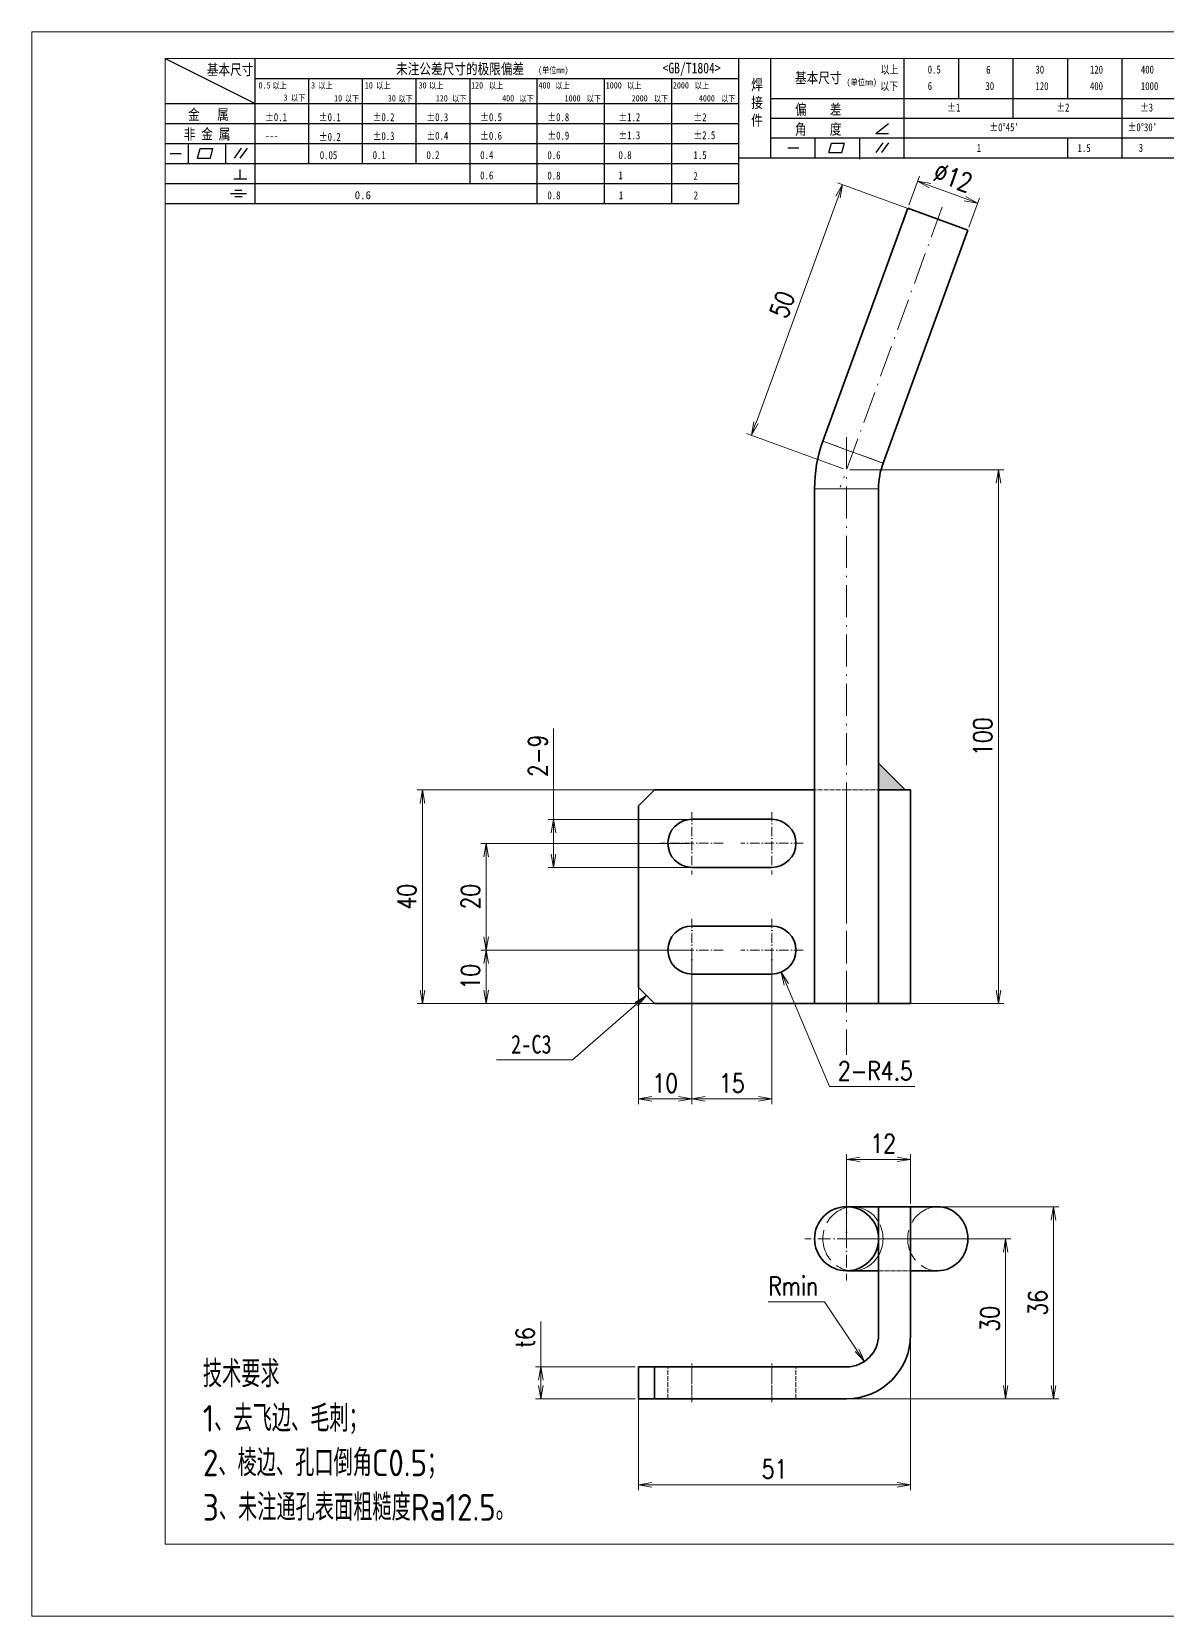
# Model space of a CAD drawing. Header units: millimetres. Extents: x -30157 to 38882, y -29543 to -7215.
# Drawn here: x -30157.1 to -29944.2, y -29542.5 to -29245.5 of the extents above; entities that cross this region are included whole.
import ezdxf
from ezdxf.enums import TextEntityAlignment as Align

# ---------------------------------------------------------------- set-up
doc = ezdxf.new("R2010")
doc.units = ezdxf.units.MM
doc.header["$LTSCALE"] = 0.5
doc.linetypes.add('DASHDOT', pattern=[18.5, 12, -3, 0.5, -3])
doc.linetypes.add('DASHED', pattern=[15, 12, -3])
for name, color, linetype, lineweight in [('图框', 7, 'Continuous', 18), ('标注线', 3, 'Continuous', 18), ('粗实线', 7, 'Continuous', 35)]:
    doc.layers.add(name, color=color, linetype=linetype, lineweight=lineweight)
doc.layers.add('图框文字', color=7, linetype='Continuous')
doc.layers.add('材质', color=7, linetype='Continuous')
doc.layers.add('打印-禁用', color=7, linetype='Continuous', lineweight=15, plot=False)
doc.styles.add('DIM', font='romans.shx', dxfattribs={"width": 0.8, "bigfont": 'bigfont.shx'})
doc.styles.add('国标', font='simfang.ttf', dxfattribs={"width": 0.8})
doc.styles.add('机械长仿宋', font='gbenor.shx', dxfattribs={"height": 1, "bigfont": 'gbcbig.shx'})
doc.dimstyles.new('DEH 1-1', dxfattribs={"dimtxt": 3.5, "dimasz": 2.5, "dimexe": 1, "dimexo": 0.625, "dimgap": 1.2, "dimtad": 1, "dimtoh": 1, "dimdsep": 46, "dimtxsty": 'DIM', "dimblk": 'OPEN', "dimcen": 0, "dimclrd": 8, "dimclre": 8, "dimclrt": 2, "dimazin": 2, "dimtfac": 0.5, "dimtmove": 0, "dimatfit": 3, "dimldrblk": 'OPEN', "dimfxl": 1, "dimtolj": 2, "dimlwd": 18, "dimlwe": 18, "dimarcsym": 0})
doc.dimstyles.new('DEH 1-1$0', dxfattribs={"dimtxt": 3.5, "dimasz": 2.5, "dimexe": 1, "dimexo": 0.625, "dimgap": 1.2, "dimtad": 1, "dimzin": 9, "dimdsep": 46, "dimtxsty": 'DIM', "dimblk": 'OPEN', "dimcen": 0, "dimclrd": 8, "dimclre": 8, "dimclrt": 2, "dimazin": 2, "dimtfac": 0.5, "dimtmove": 0, "dimatfit": 3, "dimldrblk": 'OPEN', "dimfxl": 1, "dimtolj": 2, "dimlwd": 18, "dimlwe": 18, "dimarcsym": 0})
doc.dimstyles.new('DEH 1-1$4', dxfattribs={"dimtxt": 3.5, "dimasz": 2.5, "dimexe": 1, "dimexo": 0.625, "dimgap": 1.2, "dimtad": 1, "dimtoh": 1, "dimdsep": 46, "dimtxsty": 'DIM', "dimblk": 'OPEN', "dimcen": 0, "dimclrd": 8, "dimclre": 8, "dimclrt": 2, "dimazin": 2, "dimtfac": 0.5, "dimtofl": 0, "dimtmove": 0, "dimatfit": 3, "dimldrblk": 'OPEN', "dimfxl": 1, "dimtolj": 2, "dimlwd": 18, "dimlwe": 18, "dimarcsym": 0})

# ---------------------------------------------------------------- blocks, each defined once
blk = doc.blocks.new('GZDEH零件A3图框V01版')
at = {"layer": '图框', "linetype": 'Continuous'}
for p, q in [((2882.49, -1554.46), (2882.49, -1832.96)), ((3272.49, -1554.46), (2882.49, -1554.46)), ((2882.49, -1832.96), (3272.49, -1832.96))]:
    blk.add_line(p, q, dxfattribs=at)
at = {"layer": '图框文字', "color": 9}
for p, q in [((2882.49, -1554.46), (2899.37, -1562.92)), ((2899.37, -1581.67), (2899.37, -1554.46)), ((2990.09, -1581.67), (2990.09, -1554.46)), ((2996.09, -1573.08), (2996.09, -1554.46)), ((3021.09, -1561.98), (3021.09, -1554.46)), ((3031.31, -1561.98), (3031.31, -1554.46)), ((3041.53, -1561.98), (3041.53, -1554.46)), ((3051.75, -1561.98), (3051.75, -1554.46)), ((3061.98, -1561.98), (3061.98, -1554.46)), ((2899.37, -1558.24), (2990.09, -1558.24)), ((2909.45, -1574.17), (2909.45, -1558.24)), ((2919.53, -1574.17), (2919.53, -1558.24)), ((2929.61, -1574.17), (2929.61, -1558.24)), ((2939.69, -1577.92), (2939.69, -1558.24)), ((2952.29, -1581.67), (2952.29, -1558.24)), ((2964.89, -1581.67), (2964.89, -1558.24)), ((2977.49, -1581.67), (2977.49, -1558.24)), ((2996.09, -1561.98), (3113.09, -1561.98)), ((3021.09, -1573.08), (3021.09, -1561.98)), ((3041.53, -1565.68), (3041.53, -1561.98)), ((3061.98, -1573.08), (3061.98, -1561.98)), ((2882.49, -1562.92), (2990.09, -1562.92)), ((2882.49, -1566.67), (2990.09, -1566.67)), ((2996.09, -1565.68), (3113.09, -1565.68)), ((3015.75, -1568.51), (3018.15, -1566.66)), ((2882.49, -1570.42), (2990.09, -1570.42)), ((2886.92, -1574.12), (2886.92, -1570.42)), ((2893.91, -1574.12), (2893.91, -1570.42)), ((2996.09, -1569.38), (3113.09, -1569.38)), ((3004.42, -1573.08), (3004.42, -1569.38)), ((3006.97, -1572.12), (3007.45, -1570.33)), ((3007.45, -1570.33), (3009.86, -1570.33)), ((3009.39, -1572.12), (3009.86, -1570.33)), ((3012.75, -1573.08), (3012.75, -1569.38)), ((3015.75, -1568.51), (3018.15, -1568.51)), ((3015.81, -1572.12), (3017.15, -1570.26)), ((3016.89, -1572.12), (3018.23, -1570.26)), ((3051.75, -1573.08), (3051.75, -1569.38)), ((2883.43, -1572.27), (2885.49, -1572.27)), ((2888.59, -1573.16), (2889.07, -1571.37)), ((2888.59, -1573.16), (2891, -1573.16)), ((2889.07, -1571.37), (2891.48, -1571.37)), ((2891, -1573.16), (2891.48, -1571.37)), ((2895.52, -1573.16), (2896.85, -1571.3)), ((2896.6, -1573.16), (2897.94, -1571.3)), ((2990.09, -1573.08), (3113.09, -1573.08)), ((2999.26, -1571.23), (3001.32, -1571.23)), ((3006.97, -1572.12), (3009.39, -1572.12)), ((3012.75, -1573.33), (3012.75, -1573.08)), ((2882.49, -1574.17), (2990.09, -1574.17)), ((2895.42, -1577.05), (2897.81, -1577.05)), ((2896.58, -1577.05), (2896.58, -1575.28)), ((2882.49, -1577.92), (2990.09, -1577.92)), ((2894.79, -1579.77), (2897.77, -1579.77)), ((2895.57, -1579.17), (2896.92, -1579.17)), ((2882.49, -1581.67), (2990.09, -1581.67)), ((2895.57, -1580.37), (2896.93, -1580.37))]:
    blk.add_line(p, q, dxfattribs=at)
at = {"layer": '打印-禁用', "linetype": 'Continuous'}
for p, q in [((2857.49, -1549.46), (2857.49, -1846.46)), ((3277.49, -1549.46), (2857.49, -1549.46)), ((2857.49, -1846.46), (3277.49, -1846.46))]:
    blk.add_line(p, q, dxfattribs=at)
at = {"layer": '图框文字', "color": 9, "style": '国标', "width": 0.8}
for s, height, p in [('基本尺寸', 2, (2890.33, -1557.58)), ('未注公差尺寸的极限偏差', 2, (2925.81, -1557.44)), ('<GB/T1804>', 2, (2975.78, -1557.27)), ('以上', 1.5, (3016.64, -1557.33)), ('0.5', 1.5, (3025.49, -1557.3)), ('6', 1.5, (3036.45, -1557.34)), ('30', 1.5, (3045.69, -1557.31)), ('120', 1.5, (3055.91, -1557.31)), ('400', 1.5, (3065.46, -1557.31)), ('30', 1.2, (2930.04, -1560.11)), ('基本尺寸', 2, (3000.6, -1559.1)), ('以下', 1.5, (3016.58, -1560.43)), ('6', 1.5, (3025.49, -1560.38)), ('30', 1.5, (3036.31, -1560.39)), ('120', 1.5, (3045.69, -1560.41)), ('400', 1.5, (3055.91, -1560.41)), ('1000', 1.5, (3065.46, -1560.41)), ('金   属', 2, (2886.82, -1565.98)), ('±0.1', 1.5, (2901.27, -1566.23)), ('±0.1', 1.5, (2911.35, -1566.23)), ('±0.2', 1.5, (2921.43, -1566.23)), ('±0.3', 1.5, (2931.51, -1566.23)), ('±0.5', 1.5, (2941.59, -1566.23)), ('±0.8', 1.5, (2954.19, -1566.23)), ('±1.2', 1.5, (2967.51, -1566.23)), ('±2', 1.5, (2981.58, -1566.23)), ('偏    差', 2, (3000.6, -1565.04)), ('±1', 1.5, (3029.16, -1564.42)), ('±2', 1.5, (3049.61, -1564.42)), ('±3', 1.5, (3065.3, -1564.42)), ('非 金 属', 2, (2886.02, -1569.65)), ('±0.3', 1.5, (2921.43, -1569.77)), ('±0.4', 1.5, (2931.51, -1569.71)), ('±0.6', 1.5, (2941.59, -1569.71)), ('±0.9', 1.5, (2954.19, -1569.68)), ('±1.3', 1.5, (2967.51, -1569.62)), ('±2.5', 1.5, (2981.58, -1569.61)), ('角    度', 2, (3000.6, -1568.74)), ("±0%%D45'", 1.5, (3037.06, -1568.12)), ("±0%%D30'", 1.5, (3062.98, -1568.12)), ('---', 1.5, (2901.27, -1569.65)), ('±0.2', 1.5, (2911.35, -1569.92)), ('1', 1.5, (3034.69, -1571.98)), ('1.5', 1.5, (3053.59, -1572.01)), ('3', 1.5, (3065.05, -1571.98)), ('0.1', 1.5, (2921.43, -1573.34)), ('0.2', 1.5, (2931.51, -1573.33)), ('0.4', 1.5, (2941.59, -1573.33)), ('0.6', 1.5, (2954.19, -1573.35)), ('0.8', 1.5, (2967.51, -1573.33)), ('1.5', 1.5, (2981.58, -1573.34)), ('0.6', 1.5, (2941.59, -1577.14)), ('0.8', 1.5, (2954.19, -1577.17)), ('1', 1.5, (2967.51, -1577.12)), ('2', 1.5, (2981.58, -1577.26)), ('0.8', 1.5, (2954.19, -1580.87)), ('1', 1.5, (2967.59, -1580.86)), ('2', 1.5, (2981.62, -1580.89))]:
    blk.add_text(s, height=height, dxfattribs=at).set_placement(p)
at = {"layer": '图框文字', "color": 9, "lineweight": 15, "style": '国标', "width": 0.8}
for s, p in [('(单位mm)', (2952.44, -1557.27)), ('0.5', (2900.03, -1560.11)), ('以上', (2902.64, -1560.16)), ('3', (2909.88, -1560.11)), ('以上', (2911.25, -1560.16)), ('10', (2919.96, -1560.11)), ('以上', (2922.09, -1560.16)), ('以上', (2932.02, -1560.16)), ('120', (2939.88, -1560.11)), ('以上', (2943.21, -1560.16)), ('400', (2952.52, -1560.11)), ('以上', (2955.68, -1560.16)), ('1000', (2965.12, -1560.11)), ('以上', (2969.16, -1560.16)), ('2000', (2977.72, -1560.11)), ('以上', (2981.8, -1560.16)), ('(单位mm)', (3010.27, -1559.51)), ('3', (2904.73, -1562.41)), ('以下', (2906.1, -1562.46)), ('10', (2914.19, -1562.54)), ('以下', (2916.18, -1562.59)), ('30', (2924.27, -1562.54)), ('以下', (2926.26, -1562.59)), ('120', (2933.26, -1562.54)), ('以下', (2936.34, -1562.59)), ('400', (2945.7, -1562.54)), ('以下', (2948.94, -1562.59)), ('1000', (2957.41, -1562.54)), ('以下', (2961.54, -1562.59)), ('2000', (2969.99, -1562.54)), ('以下', (2974.14, -1562.59)), ('4000', (2982.59, -1562.54)), ('以下', (2986.74, -1562.59))]:
    blk.add_text(s, height=1.2, dxfattribs=at).set_placement(p)
at = {"layer": '图框文字', "color": 9, "lineweight": 13, "style": '国标'}
blk.add_text('0.6', height=1.5, dxfattribs=at).set_placement((2918.05, -1580.85))
at = {"layer": '图框文字', "color": 9, "insert": (2992.39, -1558.41), "char_height": 2, "width": 3.1877, "attachment_point": 1, "style": '国标'}
blk.add_mtext('焊\\P接\\P件', dxfattribs=at)
at = {"layer": '图框文字', "color": 9, "insert": (2911.51, -1573.37), "char_height": 1.5, "attachment_point": 7, "style": '国标'}
blk.add_mtext_dynamic_manual_height_columns('0.05', width=5.1982, gutter_width=12.5, heights=[0], dxfattribs=at)
blk = doc.blocks.new('DEH A3')
at = {"layer": '图框'}
blk.add_blockref('GZDEH零件A3图框V01版', (-2857.49, 1846.46), dxfattribs=at)
blk = doc.blocks.new('_Open')
at = {"color": 0, "linetype": 'ByBlock', "lineweight": -2}
for p, q in [((-1, 0.17), (0, 0)), ((-1, -0.17), (0, 0)), ((0, 0), (-1, 0))]:
    blk.add_line(p, q, dxfattribs=at)
blk = doc.blocks.new('*D3120')
at = {"layer": 'Defpoints', "color": 0}
for p in [(-30061.61, -29495.76), (-30043.31, -29495.76), (-30043.31, -29501.76)]:
    blk.add_point(p, dxfattribs=at)
at = {"layer": '标注线', "color": 8, "lineweight": 18}
for p, q in [((-30061.61, -29495.76), (-30061.61, -29487.26)), ((-30043.93, -29495.76), (-30062.61, -29495.76)), ((-30061.61, -29499.26), (-30061.61, -29498.26)), ((-30043.93, -29501.76), (-30062.61, -29501.76))]:
    blk.add_line(p, q, dxfattribs=at)
at = {"layer": '标注线', "color": 8, "lineweight": 18, "xscale": 2.5, "yscale": 2.5, "zscale": 2.5}
for p, rotation in [((-30061.61, -29495.76), 90), ((-30061.61, -29501.76), 270)]:
    blk.add_blockref('_Open', p, dxfattribs=dict(at, rotation=rotation))
at = {"layer": '标注线', "color": 2, "insert": (-30064.56, -29490.26), "char_height": 3.5, "attachment_point": 5, "rotation": 90, "style": 'DIM'}
blk.add_mtext('\\A2;{\\Fromans,bigfont|c134;t}6', dxfattribs=at)
blk = doc.blocks.new('*D3121')
at = {"layer": 'Defpoints', "color": 0}
for p in [(-29992.31, -29485.16), (-30043.31, -29498.76), (-29992.31, -29517.88)]:
    blk.add_point(p, dxfattribs=at)
at = {"layer": '标注线', "color": 8, "lineweight": 18}
for p, q in [((-29992.31, -29485.79), (-29992.31, -29518.88)), ((-30043.31, -29499.39), (-30043.31, -29518.88)), ((-30040.81, -29517.88), (-29994.81, -29517.88))]:
    blk.add_line(p, q, dxfattribs=at)
at = {"layer": '标注线', "color": 8, "lineweight": 18, "xscale": 2.5, "yscale": 2.5, "zscale": 2.5, "rotation": 180}
blk.add_blockref('_Open', (-30043.31, -29517.88), dxfattribs=at)
at = {"layer": '标注线', "color": 8, "lineweight": 18, "xscale": 2.5, "yscale": 2.5, "zscale": 2.5}
blk.add_blockref('_Open', (-29992.31, -29517.88), dxfattribs=at)
at = {"layer": '标注线', "color": 2, "insert": (-30017.81, -29514.93), "char_height": 3.5, "attachment_point": 5, "style": 'DIM'}
blk.add_mtext('\\A2;51', dxfattribs=at)
blk = doc.blocks.new('*D3122')
at = {"layer": 'Defpoints', "color": 0}
for p in [(-29995.31, -29465.76), (-29965.51, -29465.76), (-30006.52, -29501.76)]:
    blk.add_point(p, dxfattribs=at)
at = {"layer": '标注线', "color": 8, "lineweight": 18}
for p, q in [((-29994.68, -29465.76), (-29964.51, -29465.76)), ((-29965.51, -29499.26), (-29965.51, -29468.26)), ((-30005.89, -29501.76), (-29964.51, -29501.76))]:
    blk.add_line(p, q, dxfattribs=at)
at = {"layer": '标注线', "color": 8, "lineweight": 18, "xscale": 2.5, "yscale": 2.5, "zscale": 2.5}
for p, rotation in [((-29965.51, -29465.76), 90), ((-29965.51, -29501.76), 270)]:
    blk.add_blockref('_Open', p, dxfattribs=dict(at, rotation=rotation))
at = {"layer": '标注线', "color": 2, "insert": (-29968.46, -29483.76), "char_height": 3.5, "attachment_point": 5, "rotation": 90, "style": 'DIM'}
blk.add_mtext('\\A2;36', dxfattribs=at)
blk = doc.blocks.new('*D3123')
at = {"layer": 'Defpoints', "color": 0}
for p in [(-30004.31, -29489.76), (-30000.96, -29494.75)]:
    blk.add_point(p, dxfattribs=at)
at = {"layer": '标注线', "color": 8, "lineweight": 18}
for p, q in [((-30018.99, -29483.58), (-30008.46, -29483.58)), ((-30008.46, -29483.58), (-30002.36, -29492.67))]:
    blk.add_line(p, q, dxfattribs=at)
at = {"layer": '标注线', "color": 8, "lineweight": 18, "xscale": 2.5, "yscale": 2.5, "zscale": 2.5, "rotation": 303.8590836957399}
blk.add_blockref('_Open', (-30000.96, -29494.75), dxfattribs=at)
at = {"layer": '标注线', "color": 2, "insert": (-30014.32, -29480.63), "char_height": 3.5, "attachment_point": 5, "style": 'DIM'}
blk.add_mtext('\\A2;{\\Fromans,bigfont|c134;Rmin}', dxfattribs=at)
blk = doc.blocks.new('*D3124')
at = {"layer": 'Defpoints', "color": 0}
for p in [(-29992.31, -29456.88), (-29992.31, -29465.76), (-30004.31, -29471.76)]:
    blk.add_point(p, dxfattribs=at)
at = {"layer": '标注线', "color": 8, "lineweight": 18}
for p, q in [((-30004.31, -29471.14), (-30004.31, -29455.88)), ((-29992.31, -29465.14), (-29992.31, -29455.88)), ((-30001.81, -29456.88), (-29994.81, -29456.88))]:
    blk.add_line(p, q, dxfattribs=at)
at = {"layer": '标注线', "color": 8, "lineweight": 18, "xscale": 2.5, "yscale": 2.5, "zscale": 2.5, "rotation": 180}
blk.add_blockref('_Open', (-30004.31, -29456.88), dxfattribs=at)
at = {"layer": '标注线', "color": 8, "lineweight": 18, "xscale": 2.5, "yscale": 2.5, "zscale": 2.5}
blk.add_blockref('_Open', (-29992.31, -29456.88), dxfattribs=at)
at = {"layer": '标注线', "color": 2, "insert": (-29997.45, -29453.93), "char_height": 3.5, "attachment_point": 5, "style": 'DIM'}
blk.add_mtext('\\A2;12', dxfattribs=at)
blk = doc.blocks.new('*D3125')
at = {"layer": 'Defpoints', "color": 0}
for p in [(-30004.31, -29471.76), (-30007.4, -29501.76), (-29974.48, -29501.76)]:
    blk.add_point(p, dxfattribs=at)
at = {"layer": '标注线', "color": 8, "lineweight": 18}
for p, q in [((-30003.68, -29471.76), (-29973.48, -29471.76)), ((-29974.48, -29474.26), (-29974.48, -29499.26)), ((-30006.78, -29501.76), (-29973.48, -29501.76))]:
    blk.add_line(p, q, dxfattribs=at)
at = {"layer": '标注线', "color": 8, "lineweight": 18, "xscale": 2.5, "yscale": 2.5, "zscale": 2.5}
for p, rotation in [((-29974.48, -29471.76), 90), ((-29974.48, -29501.76), 270)]:
    blk.add_blockref('_Open', p, dxfattribs=dict(at, rotation=rotation))
at = {"layer": '标注线', "color": 2, "insert": (-29977.43, -29486.76), "char_height": 3.5, "attachment_point": 5, "rotation": 90, "style": 'DIM'}
blk.add_mtext('\\A2;30', dxfattribs=at)
blk = doc.blocks.new('*D3126')
at = {"layer": 'Defpoints', "color": 0}
for p in [(-30083.8, -29387.65), (-30035.76, -29387.65), (-30040.31, -29427.65)]:
    blk.add_point(p, dxfattribs=at)
at = {"layer": '标注线', "color": 8, "lineweight": 18}
for p, q in [((-30036.38, -29387.65), (-30084.8, -29387.65)), ((-30083.8, -29425.15), (-30083.8, -29390.15)), ((-30040.93, -29427.65), (-30084.8, -29427.65))]:
    blk.add_line(p, q, dxfattribs=at)
at = {"layer": '标注线', "color": 8, "lineweight": 18, "xscale": 2.5, "yscale": 2.5, "zscale": 2.5}
for p, rotation in [((-30083.8, -29387.65), 90), ((-30083.8, -29427.65), 270)]:
    blk.add_blockref('_Open', p, dxfattribs=dict(at, rotation=rotation))
at = {"layer": '标注线', "color": 2, "insert": (-30086.75, -29407.65), "char_height": 3.5, "attachment_point": 5, "rotation": 90, "style": 'DIM'}
blk.add_mtext('\\A2;40', dxfattribs=at)
blk = doc.blocks.new('*D3127')
at = {"layer": 'Defpoints', "color": 0}
for p in [(-30033.31, -29417.65), (-30071.86, -29427.65), (-30035.25, -29427.65)]:
    blk.add_point(p, dxfattribs=at)
at = {"layer": '标注线', "color": 8, "lineweight": 18}
for p, q in [((-30033.93, -29417.65), (-30072.86, -29417.65)), ((-30071.86, -29420.15), (-30071.86, -29425.15)), ((-30035.88, -29427.65), (-30072.86, -29427.65))]:
    blk.add_line(p, q, dxfattribs=at)
at = {"layer": '标注线', "color": 8, "lineweight": 18, "xscale": 2.5, "yscale": 2.5, "zscale": 2.5}
for p, rotation in [((-30071.86, -29417.65), 90), ((-30071.86, -29427.65), 270)]:
    blk.add_blockref('_Open', p, dxfattribs=dict(at, rotation=rotation))
at = {"layer": '标注线', "color": 2, "insert": (-30074.81, -29422.65), "char_height": 3.5, "attachment_point": 5, "rotation": 90, "style": 'DIM'}
blk.add_mtext('\\A2;10', dxfattribs=at)
blk = doc.blocks.new('*D3128')
at = {"layer": 'Defpoints', "color": 0}
for p in [(-30071.86, -29397.65), (-30033.31, -29397.65), (-30033.31, -29417.65)]:
    blk.add_point(p, dxfattribs=at)
at = {"layer": '标注线', "color": 8, "lineweight": 18}
for p, q in [((-30033.93, -29397.65), (-30072.86, -29397.65)), ((-30071.86, -29415.15), (-30071.86, -29400.15)), ((-30033.93, -29417.65), (-30072.86, -29417.65))]:
    blk.add_line(p, q, dxfattribs=at)
at = {"layer": '标注线', "color": 8, "lineweight": 18, "xscale": 2.5, "yscale": 2.5, "zscale": 2.5}
for p, rotation in [((-30071.86, -29397.65), 90), ((-30071.86, -29417.65), 270)]:
    blk.add_blockref('_Open', p, dxfattribs=dict(at, rotation=rotation))
at = {"layer": '标注线', "color": 2, "insert": (-30074.81, -29407.65), "char_height": 3.5, "attachment_point": 5, "rotation": 90, "style": 'DIM'}
blk.add_mtext('\\A2;20', dxfattribs=at)
blk = doc.blocks.new('*D3129')
at = {"layer": 'Defpoints', "color": 0}
for p in [(-30033.31, -29417.65), (-30043.31, -29421.36), (-30043.31, -29445.54)]:
    blk.add_point(p, dxfattribs=at)
at = {"layer": '标注线', "color": 8, "lineweight": 18}
for p, q in [((-30033.31, -29418.27), (-30033.31, -29446.54)), ((-30043.31, -29421.99), (-30043.31, -29446.54)), ((-30035.81, -29445.54), (-30040.81, -29445.54))]:
    blk.add_line(p, q, dxfattribs=at)
at = {"layer": '标注线', "color": 8, "lineweight": 18, "xscale": 2.5, "yscale": 2.5, "zscale": 2.5, "rotation": 180}
blk.add_blockref('_Open', (-30043.31, -29445.54), dxfattribs=at)
at = {"layer": '标注线', "color": 8, "lineweight": 18, "xscale": 2.5, "yscale": 2.5, "zscale": 2.5}
blk.add_blockref('_Open', (-30033.31, -29445.54), dxfattribs=at)
at = {"layer": '标注线', "color": 2, "insert": (-30038.31, -29442.59), "char_height": 3.5, "attachment_point": 5, "style": 'DIM'}
blk.add_mtext('\\A2;10', dxfattribs=at)
blk = doc.blocks.new('*D3130')
at = {"layer": 'Defpoints', "color": 0}
for p in [(-30033.31, -29417.65), (-30018.31, -29417.65), (-30018.31, -29445.54)]:
    blk.add_point(p, dxfattribs=at)
at = {"layer": '标注线', "color": 8, "lineweight": 18}
for p, q in [((-30033.31, -29418.27), (-30033.31, -29446.54)), ((-30018.31, -29418.27), (-30018.31, -29446.54)), ((-30030.81, -29445.54), (-30020.81, -29445.54))]:
    blk.add_line(p, q, dxfattribs=at)
at = {"layer": '标注线', "color": 8, "lineweight": 18, "xscale": 2.5, "yscale": 2.5, "zscale": 2.5, "rotation": 180}
blk.add_blockref('_Open', (-30033.31, -29445.54), dxfattribs=at)
at = {"layer": '标注线', "color": 8, "lineweight": 18, "xscale": 2.5, "yscale": 2.5, "zscale": 2.5}
blk.add_blockref('_Open', (-30018.31, -29445.54), dxfattribs=at)
at = {"layer": '标注线', "color": 2, "insert": (-30025.81, -29442.59), "char_height": 3.5, "attachment_point": 5, "style": 'DIM'}
blk.add_mtext('\\A2;15', dxfattribs=at)
blk = doc.blocks.new('*D3131')
at = {"layer": 'Defpoints', "color": 0}
for p in [(-30059.24, -29393.15), (-30027.83, -29393.15), (-30027.83, -29402.15)]:
    blk.add_point(p, dxfattribs=at)
at = {"layer": '标注线', "color": 8, "lineweight": 18}
for p, q in [((-30059.24, -29393.15), (-30059.24, -29376.11)), ((-30028.46, -29393.15), (-30060.24, -29393.15)), ((-30059.24, -29399.65), (-30059.24, -29395.65)), ((-30028.46, -29402.15), (-30060.24, -29402.15))]:
    blk.add_line(p, q, dxfattribs=at)
at = {"layer": '标注线', "color": 8, "lineweight": 18, "xscale": 2.5, "yscale": 2.5, "zscale": 2.5}
for p, rotation in [((-30059.24, -29393.15), 90), ((-30059.24, -29402.15), 270)]:
    blk.add_blockref('_Open', p, dxfattribs=dict(at, rotation=rotation))
at = {"layer": '标注线', "color": 2, "insert": (-30062.19, -29381.25), "char_height": 3.5, "attachment_point": 5, "rotation": 90, "style": 'DIM'}
blk.add_mtext('\\A2;{\\Fromans,bigfont|c134;2-}9', dxfattribs=at)
blk = doc.blocks.new('*D3132')
at = {"layer": 'Defpoints', "color": 0}
for p in [(-30018.31, -29417.65), (-30016.56, -29421.79)]:
    blk.add_point(p, dxfattribs=at)
at = {"layer": '标注线', "color": 8, "lineweight": 18}
for p, q in [((-30007.52, -29443.23), (-30015.59, -29424.1)), ((-29991.52, -29443.23), (-30007.52, -29443.23))]:
    blk.add_line(p, q, dxfattribs=at)
at = {"layer": '标注线', "color": 8, "lineweight": 18, "xscale": 2.5, "yscale": 2.5, "zscale": 2.5, "rotation": 112.8625323086579}
blk.add_blockref('_Open', (-30016.56, -29421.79), dxfattribs=at)
at = {"layer": '标注线', "color": 2, "insert": (-29998.92, -29440.28), "char_height": 3.5, "attachment_point": 5, "style": 'DIM'}
blk.add_mtext('\\A2;{\\Fromans,bigfont|c134;2-}R4.5', dxfattribs=at)
blk = doc.blocks.new('*D3133')
at = {"layer": 'Defpoints', "color": 0}
for p in [(-30004.31, -29327.64), (-30004.31, -29427.65), (-29975.82, -29427.65)]:
    blk.add_point(p, dxfattribs=at)
at = {"layer": '标注线', "color": 8, "lineweight": 18}
for p, q in [((-30003.68, -29327.64), (-29974.82, -29327.64)), ((-29975.82, -29330.14), (-29975.82, -29425.15)), ((-30003.68, -29427.65), (-29974.82, -29427.65))]:
    blk.add_line(p, q, dxfattribs=at)
at = {"layer": '标注线', "color": 8, "lineweight": 18, "xscale": 2.5, "yscale": 2.5, "zscale": 2.5}
for p, rotation in [((-29975.82, -29327.64), 90), ((-29975.82, -29427.65), 270)]:
    blk.add_blockref('_Open', p, dxfattribs=dict(at, rotation=rotation))
at = {"layer": '标注线', "color": 2, "insert": (-29978.77, -29377.65), "char_height": 3.5, "attachment_point": 5, "rotation": 90, "style": 'DIM'}
blk.add_mtext('\\A2;100', dxfattribs=at)
blk = doc.blocks.new('*D3134')
at = {"layer": 'Defpoints', "color": 0}
for p in [(-29987.2, -29280.66), (-30022.14, -29321.15), (-30004.31, -29327.64)]:
    blk.add_point(p, dxfattribs=at)
at = {"layer": '标注线', "color": 8, "lineweight": 18}
for p, q in [((-29987.79, -29280.45), (-30005.98, -29273.83)), ((-30005.89, -29276.52), (-30021.28, -29318.81)), ((-30004.89, -29327.43), (-30023.08, -29320.81))]:
    blk.add_line(p, q, dxfattribs=at)
at = {"layer": '标注线', "color": 8, "lineweight": 18, "xscale": 2.5, "yscale": 2.5, "zscale": 2.5}
for p, rotation in [((-30005.04, -29274.17), 69.99995548687704), ((-30022.14, -29321.15), 249.999955486877)]:
    blk.add_blockref('_Open', p, dxfattribs=dict(at, rotation=rotation))
at = {"layer": '标注线', "color": 2, "insert": (-30016.36, -29296.65), "char_height": 3.5, "attachment_point": 5, "rotation": 70, "style": 'DIM'}
blk.add_mtext('\\A2;50', dxfattribs=at)
blk = doc.blocks.new('*D3135')
at = {"layer": 'Defpoints', "color": 0}
for p in [(-29979.73, -29277.65), (-29992.84, -29278.61), (-29981.57, -29282.71)]:
    blk.add_point(p, dxfattribs=at)
at = {"layer": '标注线', "color": 8, "lineweight": 18}
for p, q in [((-29992.63, -29278.02), (-29990.66, -29272.61)), ((-29988.65, -29274.4), (-29982.07, -29276.8)), ((-29981.35, -29282.13), (-29979.38, -29276.71))]:
    blk.add_line(p, q, dxfattribs=at)
at = {"layer": '标注线', "color": 8, "lineweight": 18, "xscale": 2.5, "yscale": 2.5, "zscale": 2.5}
for p, rotation in [((-29991, -29273.55), 159.999818313882), ((-29979.73, -29277.65), 339.999818313882)]:
    blk.add_blockref('_Open', p, dxfattribs=dict(at, rotation=rotation))
at = {"layer": '标注线', "color": 2, "insert": (-29984.35, -29272.83), "char_height": 3.5, "attachment_point": 5, "rotation": 339.9998, "style": 'DIM'}
blk.add_mtext('\\A2;%%c12', dxfattribs=at)
blk = doc.blocks.new('WELDING_5')
at = {"layer": '粗实线'}
blk.add_hatch(color=256, dxfattribs=at).paths.add_polyline_path([(0, 5), (0, 0), (5, 0)])
for q in [(0, 5), (5, 0)]:
    blk.add_line((0, 0), q, dxfattribs=at)
blk.add_lwpolyline([(0, 5), (5, 0)], dxfattribs=at)

msp = doc.modelspace()

# ---------------------------------------------------------------- linework, layer by layer
at = {"color": 7, "lineweight": 35}
for p, q in [((-29992.843, -29278.608), (-30008.738, -29322.279)), ((-29981.567, -29282.713), (-29997.462, -29326.383)), ((-30010.306, -29331.172), (-30010.306, -29427.645)), ((-29998.306, -29331.172), (-29998.306, -29387.645)), ((-30010.306, -29387.645), (-30040.306, -29387.645)), ((-29998.306, -29427.645), (-29998.306, -29387.645)), ((-29992.306, -29427.645), (-29992.306, -29387.645)), ((-30043.306, -29390.645), (-30043.306, -29424.645)), ((-30010.306, -29427.645), (-30040.306, -29427.645)), ((-29998.306, -29465.765), (-29998.306, -29489.765)), ((-29992.306, -29465.765), (-29992.306, -29489.765)), ((-30004.306, -29495.765), (-30040.306, -29495.765)), ((-30004.306, -29501.765), (-30040.306, -29501.765))]:
    msp.add_line(p, q, dxfattribs=at)
at = {"color": 2, "linetype": 'DASHDOT', "lineweight": 13}
for p, q in [((-29986.376, -29278.384), (-30005.481, -29330.873)), ((-30004.306, -29321.524), (-30004.306, -29437.293))]:
    msp.add_line(p, q, dxfattribs=at)
at = {"color": 7, "lineweight": 35, "ltscale": 0.150001}
for p, q in [((-29992.843, -29278.608), (-29987.205, -29280.66)), ((-29987.205, -29280.66), (-29981.567, -29282.713))]:
    msp.add_line(p, q, dxfattribs=at)
at = {"color": 7, "lineweight": 13, "ltscale": 0.149995}
msp.add_line((-30008.738, -29322.279), (-30003.1, -29324.331), dxfattribs=at)
at = {"color": 1, "linetype": 'DASHED', "lineweight": 13, "ltscale": 0.149995}
msp.add_line((-30008.738, -29322.279), (-30003.1, -29324.331), dxfattribs=at)
at = {"color": 1, "linetype": 'DASHED', "lineweight": 13, "ltscale": 0.150001}
msp.add_line((-30003.1, -29324.331), (-29997.462, -29326.383), dxfattribs=at)
at = {"color": 7, "lineweight": 13, "ltscale": 0.150001}
msp.add_line((-30003.1, -29324.331), (-29997.462, -29326.383), dxfattribs=at)
at = {"color": 7, "lineweight": 13, "ltscale": 0.15}
for p, q in [((-30010.306, -29331.172), (-30004.306, -29331.172)), ((-30004.306, -29331.172), (-29998.306, -29331.172))]:
    msp.add_line(p, q, dxfattribs=at)
at = {"color": 1, "linetype": 'DASHED', "lineweight": 13, "ltscale": 0.15}
for p, q in [((-30010.306, -29331.172), (-30004.306, -29331.172)), ((-30004.306, -29331.172), (-29998.306, -29331.172)), ((-30004.306, -29387.645), (-30010.306, -29387.645)), ((-30004.306, -29387.645), (-29998.306, -29387.645)), ((-29998.306, -29465.765), (-29992.306, -29465.765)), ((-29998.306, -29477.765), (-29992.306, -29477.765)), ((-30040.306, -29495.765), (-30040.306, -29501.765)), ((-30037.806, -29501.765), (-30037.806, -29495.765)), ((-30037.806, -29501.765), (-30037.806, -29495.765)), ((-30033.306, -29495.765), (-30033.306, -29501.765)), ((-30033.306, -29495.765), (-30033.306, -29501.765)), ((-30033.306, -29495.765), (-30033.306, -29501.765)), ((-30033.306, -29495.765), (-30033.306, -29501.765)), ((-30018.306, -29495.765), (-30018.306, -29501.765)), ((-30018.306, -29495.765), (-30018.306, -29501.765)), ((-30018.306, -29495.765), (-30018.306, -29501.765)), ((-30018.306, -29495.765), (-30018.306, -29501.765)), ((-30013.806, -29501.765), (-30013.806, -29495.765)), ((-30013.806, -29501.765), (-30013.806, -29495.765))]:
    msp.add_line(p, q, dxfattribs=at)
at = {"color": 7, "lineweight": 35, "ltscale": 0.106066}
for p, q in [((-30043.306, -29390.645), (-30040.306, -29387.645)), ((-30043.306, -29424.645), (-30040.306, -29427.645))]:
    msp.add_line(p, q, dxfattribs=at)
at = {"color": 1, "linetype": 'DASHED', "lineweight": 13}
for p, q in [((-30004.306, -29427.645), (-30004.306, -29387.645)), ((-30004.306, -29427.645), (-30004.306, -29387.645)), ((-29998.306, -29387.645), (-29998.306, -29427.645))]:
    msp.add_line(p, q, dxfattribs=at)
at = {"color": 7, "lineweight": 35, "ltscale": 0.15}
for p, q in [((-29992.306, -29387.645), (-29998.306, -29387.645)), ((-30010.306, -29427.645), (-30004.306, -29427.645)), ((-30004.306, -29427.645), (-29998.306, -29427.645)), ((-29992.306, -29427.645), (-29998.306, -29427.645)), ((-29992.306, -29465.765), (-29998.306, -29465.765)), ((-30043.306, -29495.765), (-30043.306, -29501.765)), ((-30040.306, -29495.765), (-30040.306, -29501.765))]:
    msp.add_line(p, q, dxfattribs=at)
at = {"color": 2, "linetype": 'DASHDOT', "lineweight": 13, "ltscale": 0.2925}
for p, q in [((-30033.306, -29391.795), (-30033.306, -29403.495)), ((-30018.306, -29391.795), (-30018.306, -29403.495)), ((-30033.306, -29411.795), (-30033.306, -29423.495)), ((-30018.306, -29411.795), (-30018.306, -29423.495))]:
    msp.add_line(p, q, dxfattribs=at)
at = {"color": 7, "lineweight": 35, "ltscale": 0.375}
for p, q in [((-30018.306, -29393.145), (-30033.306, -29393.145)), ((-30033.306, -29402.145), (-30018.306, -29402.145)), ((-30018.306, -29413.145), (-30033.306, -29413.145)), ((-30033.306, -29422.145), (-30018.306, -29422.145))]:
    msp.add_line(p, q, dxfattribs=at)
at = {"color": 2, "linetype": 'DASHDOT', "lineweight": 13, "ltscale": 0.292505}
for p, q in [((-30027.456, -29397.645), (-30039.156, -29397.645)), ((-30012.456, -29397.645), (-30024.156, -29397.645)), ((-30027.456, -29417.645), (-30039.156, -29417.645)), ((-30012.456, -29417.645), (-30024.156, -29417.645))]:
    msp.add_line(p, q, dxfattribs=at)
at = {"color": 2, "linetype": 'DASHDOT', "lineweight": 13, "ltscale": 0.389999}
msp.add_line((-30004.306, -29463.965), (-30004.306, -29479.565), dxfattribs=at)
at = {"color": 1, "linetype": 'DASHED', "lineweight": 13, "ltscale": 6.10352e-05}
msp.add_line((-30004.306, -29465.765), (-30004.303, -29465.765), dxfattribs=at)
at = {"color": 7, "lineweight": 35, "ltscale": 0.03009}
msp.add_line((-30004.303, -29465.765), (-30003.1, -29465.765), dxfattribs=at)
at = {"color": 7, "lineweight": 35, "ltscale": 0.119849}
for p, q in [((-30003.1, -29465.765), (-29998.306, -29465.765)), ((-30003.1, -29477.765), (-29998.306, -29477.765))]:
    msp.add_line(p, q, dxfattribs=at)
at = {"color": 7, "lineweight": 35, "ltscale": 0.127527}
for p, q in [((-29992.306, -29465.765), (-29987.205, -29465.765)), ((-29992.306, -29477.765), (-29987.205, -29477.765))]:
    msp.add_line(p, q, dxfattribs=at)
at = {"color": 2, "linetype": 'DASHDOT', "lineweight": 13, "ltscale": 0.390002}
msp.add_line((-29996.506, -29471.765), (-30012.106, -29471.765), dxfattribs=at)
at = {"color": 7, "lineweight": 35, "ltscale": 0.030151}
msp.add_line((-30004.306, -29477.765), (-30003.1, -29477.765), dxfattribs=at)
at = {"color": 7, "lineweight": 35, "ltscale": 0.075}
for p, q in [((-30043.306, -29495.765), (-30040.306, -29495.765)), ((-30043.306, -29501.765), (-30040.306, -29501.765))]:
    msp.add_line(p, q, dxfattribs=at)
at = {"color": 2, "linetype": 'DASHDOT', "lineweight": 13, "ltscale": 0.18}
for p, q in [((-30033.306, -29502.365), (-30033.306, -29495.165)), ((-30018.306, -29502.365), (-30018.306, -29495.165))]:
    msp.add_line(p, q, dxfattribs=at)
at = {"color": 7, "lineweight": 35}
msp.add_circle((-30004.306, -29471.765), 6, dxfattribs=at)
for centre, radius, start, end in [((-29984.306, -29331.172), 26, 160, 179.99999), ((-29984.306, -29331.172), 14, 160, 179.99999), ((-30033.306, -29397.645), 4.5, 90, 270), ((-30018.306, -29397.645), 4.5, 270, 90), ((-30033.306, -29417.645), 4.5, 90, 270), ((-30018.306, -29417.645), 4.5, 270, 90), ((-30004.306, -29489.765), 12, 270, 0), ((-30004.306, -29489.765), 6, 270, 0)]:
    msp.add_arc(centre, radius, start, end, dxfattribs=at)
at = {"color": 1, "linetype": 'DASHED', "lineweight": 13}
for centre, start_param, end_param in [((-30003.1, -29471.765), 0, 3.1415927), ((-29987.205, -29471.765), 0, 3.1415927), ((-30003.1, -29471.765), 4.1579514, 5.2668265)]:
    msp.add_ellipse(centre, major_axis=(0, 6), ratio=0.9396926, start_param=start_param, end_param=end_param, dxfattribs=at)
at = {"color": 7, "lineweight": 13}
for start_param, end_param in [(5.2668265, 6.2831853), (3.1415927, 4.1579514)]:
    msp.add_ellipse((-30003.1, -29471.765), major_axis=(0, 6), ratio=0.9396926, start_param=start_param, end_param=end_param, dxfattribs=at)
at = {"color": 7, "lineweight": 35}
msp.add_ellipse((-29987.205, -29471.765), major_axis=(0, 6), ratio=0.9396926, start_param=3.1415927, end_param=6.2831853, dxfattribs=at)

# ---------------------------------------------------------------- block references
at = {"layer": '图框'}
msp.add_blockref('DEH A3', (-30157.091, -29542.523), dxfattribs=at)
at = {"layer": '标注线'}
msp.add_blockref('WELDING_5', (-29998.306, -29387.645), dxfattribs=at)

# ---------------------------------------------------------------- texts
at = {"layer": '材质', "color": 3, "style": '国标', "width": 0.8}
msp.add_text('2-C3', height=3.5, dxfattribs=at).set_placement((-30063.407, -29437.054), align=Align.CENTER)
at = {"layer": '标注线', "color": 2, "insert": (-30125, -29524.597), "char_height": 5, "width": 114.82461, "attachment_point": 7, "style": '机械长仿宋'}
msp.add_mtext('\\A2;技术要求\\P1、去飞边、毛刺；\\P2、棱边、孔口倒角C0.5；\\P3、未注通孔表面粗糙度Ra12.5。', dxfattribs=at)

# ---------------------------------------------------------------- dimensions: what is measured, and where the dimension line sits
at = {"layer": '标注线'}
dim = msp.add_aligned_dim(p1=(-29992.843, -29278.608), p2=(-29981.567, -29282.713), distance=5.384, dimstyle='DEH 1-1$0', override={"dimpost": '%%c<>'}, dxfattribs=at)
dim.commit()
dim.dimension.update_dxf_attribs({"geometry": '*D3135', "text_midpoint": (-29984.354, -29272.829)})
dim = msp.add_aligned_dim(p1=(-29987.205, -29280.66), p2=(-30004.306, -29327.645), distance=-18.977, dimstyle='DEH 1-1$0', dxfattribs=at)
dim.commit()
dim.dimension.update_dxf_attribs({"geometry": '*D3134', "text_midpoint": (-30016.36, -29296.653)})
for base, p1, p2, picture, middle in [((-29975.819, -29427.645), (-30004.306, -29327.645), (-30004.306, -29427.645), '*D3133', (-29978.769, -29377.645)), ((-30083.804, -29387.645), (-30040.306, -29427.645), (-30035.758, -29387.645), '*D3126', (-30086.754, -29407.645)), ((-30071.858, -29397.645), (-30033.306, -29417.645), (-30033.306, -29397.645), '*D3128', (-30074.808, -29407.645)), ((-30071.858, -29427.645), (-30033.306, -29417.645), (-30035.25, -29427.645), '*D3127', (-30074.808, -29422.645)), ((-29965.507, -29465.765), (-30006.52, -29501.765), (-29995.306, -29465.765), '*D3122', (-29968.457, -29483.765)), ((-29974.484, -29501.765), (-30004.306, -29471.765), (-30007.4, -29501.765), '*D3125', (-29977.434, -29486.765))]:
    dim = msp.add_linear_dim(base=base, p1=p1, p2=p2, angle=90, dimstyle='DEH 1-1$0', dxfattribs=at)
    dim.commit()
    dim.dimension.update_dxf_attribs({"geometry": picture, "text_midpoint": middle})
dim = msp.add_linear_dim(base=(-30059.24, -29393.145), p1=(-30027.832, -29402.145), p2=(-30027.832, -29393.145), angle=90, text='{\\Fromans,bigfont|c134;2-}<>', dimstyle='DEH 1-1$0', dxfattribs=at)
dim.commit()
dim.dimension.update_dxf_attribs({"geometry": '*D3131', "text_midpoint": (-30059.24, -29381.245), "dimtype": 160})
for base, p1, p2, picture, middle in [((-30043.306, -29445.545), (-30033.306, -29417.645), (-30043.306, -29421.36), '*D3129', (-30038.306, -29442.595)), ((-30018.306, -29445.545), (-30033.306, -29417.645), (-30018.306, -29417.645), '*D3130', (-30025.806, -29442.595)), ((-29992.306, -29517.878), (-30043.306, -29498.765), (-29992.306, -29485.162), '*D3121', (-30017.806, -29514.928))]:
    dim = msp.add_linear_dim(base=base, p1=p1, p2=p2, dimstyle='DEH 1-1$0', dxfattribs=at)
    dim.commit()
    dim.dimension.update_dxf_attribs({"geometry": picture, "text_midpoint": middle})
dim = msp.add_radius_dim(center=(-30018.306, -29417.645), mpoint=(-30016.558, -29421.792), text='{\\Fromans,bigfont|c134;2-}<>', dimstyle='DEH 1-1$4', dxfattribs=at)
dim.commit()
dim.dimension.update_dxf_attribs({"geometry": '*D3132', "text_midpoint": (-29998.92, -29443.225), "dimtype": 164})
dim = msp.add_linear_dim(base=(-29992.306, -29456.881), p1=(-30004.306, -29471.765), p2=(-29992.306, -29465.765), dimstyle='DEH 1-1$0', dxfattribs=at)
dim.commit()
dim.dimension.update_dxf_attribs({"geometry": '*D3124', "text_midpoint": (-29997.452, -29456.881), "dimtype": 160})
dim = msp.add_radius_dim(center=(-30004.306, -29489.765), mpoint=(-30000.963, -29494.747), text='{\\Fromans,bigfont|c134;Rmin}', dimstyle='DEH 1-1$4', override={"dimtmove": 1}, dxfattribs=at)
dim.commit()
dim.dimension.update_dxf_attribs({"geometry": '*D3123', "text_midpoint": (-30008.456, -29483.579), "dimtype": 164})
dim = msp.add_linear_dim(base=(-30061.614, -29495.765), p1=(-30043.306, -29501.765), p2=(-30043.306, -29495.765), angle=90, text='{\\Fromans,bigfont|c134;t}<>', dimstyle='DEH 1-1$0', dxfattribs=at)
dim.commit()
dim.dimension.update_dxf_attribs({"geometry": '*D3120', "text_midpoint": (-30064.564, -29490.265)})

# ---------------------------------------------------------------- leaders
msp.add_leader([(-30041.806, -29426.145), (-30055.682, -29438.253), (-30069.912, -29438.253)], dimstyle='DEH 1-1', override={"dimgap": 1.2, "dimtad": 1}, dxfattribs=at)

doc.saveas('drawing.dxf')
